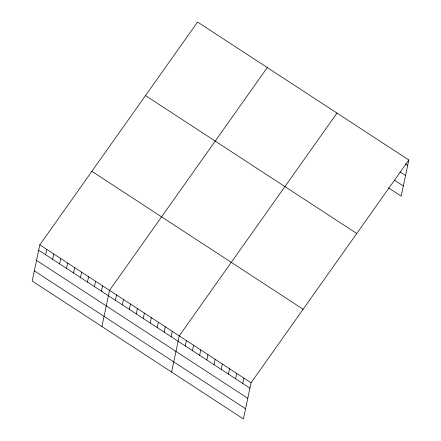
<?xml version="1.0" encoding="UTF-8"?>
<svg xmlns="http://www.w3.org/2000/svg" width="441" height="441" viewBox="0 0 441 441"><rect width="100%" height="100%" fill="white"/><g stroke="black" fill="none" stroke-linecap="round" stroke-linejoin="round"><path stroke-width="0.66" d="M39.817 244.854L32.193 281.027L243.432 418.95L251.056 382.777L408.807 159.973L197.568 22.05L39.817 244.854L251.056 382.777M45.655 254.76L46.785 249.402M52.628 259.314L53.758 253.955M59.601 263.867L60.726 258.509M66.569 268.415L67.699 263.057M73.542 272.968L74.672 267.61M80.51 277.521L81.64 272.163M87.483 282.069L88.613 276.711M94.451 286.622L95.581 281.264M101.424 291.176L102.555 285.818M101.904 326.538L109.522 290.365L267.274 67.567M115.366 300.277L116.496 294.919M122.339 304.83L123.469 299.472M129.307 309.378L130.437 304.02M136.28 313.931L137.41 308.573M143.248 318.485L144.378 313.127M150.221 323.033L151.351 317.674M157.194 327.586L158.319 322.228M164.162 332.139L165.292 326.781M171.136 336.687L172.266 331.334M171.61 372.055L179.233 335.882L336.985 113.078M185.286 345.931L186.416 340.573M192.469 350.617L193.599 345.264M199.652 355.308L200.782 349.95M206.835 359.999L207.965 354.641M214.017 364.685L215.147 359.332M221.2 369.376L222.33 364.018M228.383 374.067L229.507 368.709M235.566 378.758L236.69 373.4M242.743 383.444L243.873 378.086M408.807 159.973L401.183 196.146L388.477 187.849M405.466 163.887L407.677 165.331M400.009 171.896L405.538 175.501M394.491 180.209L403.328 185.981M145.508 95.576L356.752 233.498M91.871 171.329L303.116 309.251M38.687 250.212L249.926 388.135M36.542 260.377L247.787 398.306M34.337 270.857L245.576 408.779"/></g></svg>
